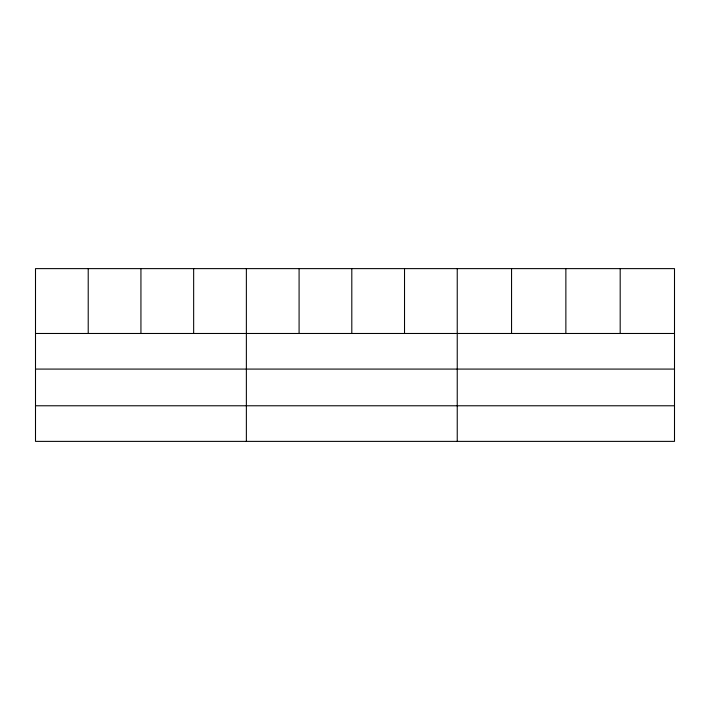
<?xml version="1.0" encoding="UTF-8"?>
<svg xmlns="http://www.w3.org/2000/svg" width="710" height="710" viewBox="0 0 710 710"><rect width="100%" height="100%" fill="white"/><g stroke="black" fill="none" stroke-linecap="round" stroke-linejoin="round"><path stroke-width="1.06" d="M674.5 369.085L674.5 268.62L35.5 268.62L35.5 441.38L674.5 441.38L674.5 369.085L35.5 369.085M35.5 333.478L674.5 333.478M35.5 405.774L674.5 405.774M620.185 268.62L620.185 333.478M565.87 268.62L565.87 333.478M511.555 268.62L511.555 333.478M457.24 268.62L457.24 441.38M404.522 268.62L404.522 333.478M351.805 268.62L351.805 333.478M299.087 268.62L299.087 333.478M246.37 268.62L246.37 441.38M193.652 268.62L193.652 333.478M140.935 268.62L140.935 333.478M88.218 268.62L88.218 333.478"/></g></svg>
